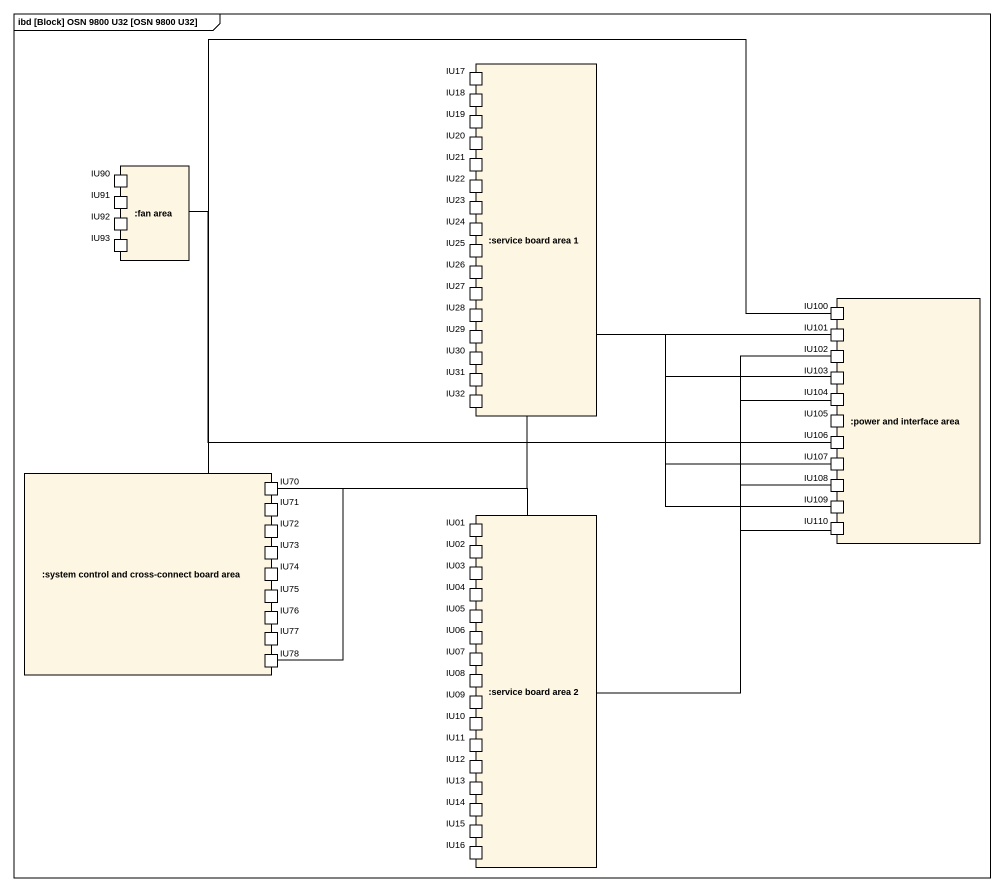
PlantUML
@startuml
mainframe ibd [Block] OSN 9800 U32 [OSN 9800 U32]
rectangle ":service board area 1" as service_board_area_1 {
  port IU17
  port IU18
  port IU19
  port IU20
  port IU21
  port IU22
  port IU23
  port IU24
  port IU25
  port IU26
  port IU27
  port IU28
  port IU29
  port IU30
  port IU31
  port IU32
}
rectangle ":fan area" as fan_area {
  port IU90
  port IU91
  port IU92
  port IU93
}
rectangle ":power and interface area" as power_and_interface_area {
  port IU100
  port IU101
  port IU102
  port IU103
  port IU104
  port IU105
  port IU106
  port IU107
  port IU108
  port IU109
  port IU110
}
rectangle ":system control and cross-connect board area" as system_control_and_cross {
  port IU70
  port IU72
  port IU71
  port IU74
  port IU73
  port IU76
  port IU75
  port IU77
  port IU78
}
rectangle ":service board area 2" as service_board_area_2 {
  port IU01
  port IU02
  port IU03
  port IU04
  port IU05
  port IU06
  port IU07
  port IU08
  port IU09
  port IU10
  port IU11
  port IU12
  port IU13
  port IU14
  port IU15
  port IU16
}
IU100 -left- fan_area
IU100 -left- system_control_and_cross
IU101 -left- service_board_area_1
IU102 -- service_board_area_2
IU103 -left- service_board_area_1
IU104 -- service_board_area_2
IU106 -left- fan_area
IU106 -left- system_control_and_cross
IU107 -up- service_board_area_1
IU70 -up- service_board_area_1
IU70 -- service_board_area_2
IU108 -- service_board_area_2
IU109 -up- service_board_area_1
IU110 -left- service_board_area_2
IU78 -up- service_board_area_1
IU78 -right- service_board_area_2
@enduml
